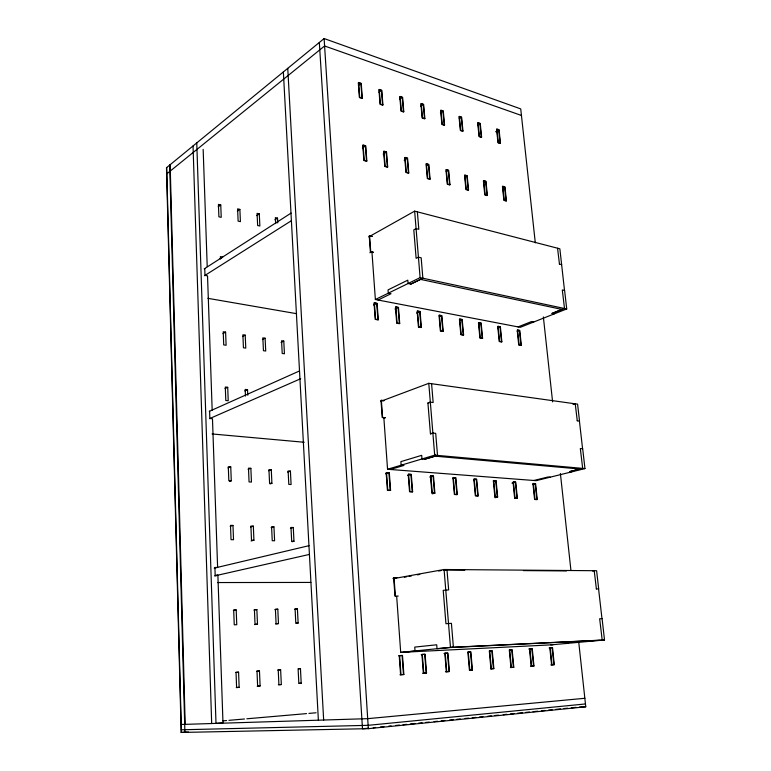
<?xml version="1.0" encoding="UTF-8"?>
<svg xmlns="http://www.w3.org/2000/svg" width="771" height="771" viewBox="0 0 771 771"><rect width="100%" height="100%" fill="white"/><g stroke="black" fill="none" stroke-linecap="round" stroke-linejoin="round"><path stroke-width="1.16" d="M535.305 242.826L520.733 108.904L324.119 38.55L166.488 167.712L181.175 732.45L368.336 728.672L585.767 706.785L578.732 642.098M166.864 173.793L324.591 45.981L521.456 115.477M358.457 85.398L360.915 83.596L361.985 98.409L359.363 97.551L358.313 82.719L360.915 83.596M218.222 206.753L220.757 204.941L221.229 217.335L218.897 216.815L218.434 204.402L220.757 204.941M378.995 92.269L381.472 90.506L382.589 105.135L380.045 104.307L378.937 89.648L381.472 90.506M237.314 211.158L239.887 209.384L240.407 221.643L238.123 221.132L237.613 208.854L239.887 209.384M399.783 99.218L402.279 97.503L403.455 111.949L400.987 111.14L399.812 96.674L402.279 97.503M256.695 215.62L259.297 213.885L259.866 226.019L257.649 225.518L257.08 213.374L259.297 213.885M420.783 106.244L423.298 104.567L424.532 118.821L422.132 118.04L420.908 103.767L423.298 104.567M362.409 147.993L365.415 145.998L366.514 161.255L363.864 160.493L362.775 145.218L365.415 145.998M274.9 219.822L277.531 218.126L277.772 222.915M440.414 112.807L442.94 111.169L444.221 125.249L441.889 124.488L440.617 110.388L442.94 111.169M204.209 268.877L291.072 213.104M220.169 258.709L222.742 257.061L220.39 256.589L220.487 258.902M383.168 154.075L386.194 152.128L387.35 167.182L384.777 166.449L383.63 151.376L386.194 152.128M204.45 275.719L291.486 220.651M459.256 118.618L461.289 117.346L462.61 131.253L460.335 130.511L459.024 116.575L461.289 117.346M404.177 160.233L407.233 158.334L408.447 173.196L405.941 172.482L404.746 157.602L407.233 158.334M477.856 124.844L479.899 123.601L481.258 137.344L479.051 136.621L477.692 122.859L479.899 123.601M426.421 165.832L428.474 164.599L429.736 179.257L427.317 178.564L426.055 163.886L428.474 164.599M495.637 131.754L498.721 129.933L500.128 143.502L497.979 142.799L496.582 129.21L498.721 129.933M446.245 171.654L448.317 170.449L449.628 184.924L447.267 184.25L445.966 169.755L448.317 170.449M464.768 177.089L466.84 175.913L468.199 190.206L465.906 189.56L464.556 175.239L466.84 175.913M368.779 236.88L414.644 211.148L559.862 248.811L564.517 290.484M483.533 182.602L485.624 181.455L487.021 195.574L484.786 194.938L483.398 180.799L485.624 181.455M369.868 252.772L371.93 251.654L375.371 299.505L520.261 327.328L566.724 308.949L564.613 290.465L562.3 289.973L564.507 308.467L566.724 308.949M222.983 333.554L225.604 332.128L226.105 345.254L223.715 344.907L223.224 331.761L225.604 332.128M502.519 188.172L504.62 187.054L506.055 200.99L503.887 200.373L502.451 186.418L504.62 187.054M242.557 336.541L245.217 335.154L245.776 348.126L243.434 347.779L242.894 334.787L245.217 335.154M262.419 339.577L265.118 338.218L265.716 351.036L263.441 350.699L262.844 337.862L265.118 338.218M281.058 342.43L283.786 341.09L284.432 353.764L282.205 353.446L281.569 340.753L283.786 341.09M375.371 299.505L420.108 277.637L564.401 308.487M378.079 300.025L391.013 293.722L388.295 293.192L388.044 289.886L407.792 280.162L408.061 283.526L410.798 284.094L422.865 278.264L421.168 257.813L418.431 257.186L416.128 258.362L413.796 229.835L416.089 228.64L418.817 229.315L417.371 211.852M410.798 284.094L422.855 278.225M373.598 305.017L376.749 303.485L377.935 319.869L375.207 319.387L374.041 302.974L376.749 303.485M225.045 388.574L227.715 387.321L228.226 400.775L225.807 400.506L225.305 387.032L227.715 387.321M394.935 309.026L398.115 307.533L399.359 323.695L396.708 323.222L395.484 307.041L398.115 307.533M244.831 390.926L247.539 389.702L247.77 395.244M416.513 313.084L419.713 311.629L421.014 327.559L418.451 327.097L417.159 311.147L419.713 311.629M209.259 411.348L299.158 371.102M439.354 316.708L441.504 315.763L442.853 331.453L440.366 331.01L439.027 315.291L441.504 315.763M209.51 418.643L300.7 378.715M459.67 320.534L461.829 319.608L463.236 335.096L460.817 334.662L459.42 319.155L461.829 319.608M478.627 324.109L480.796 323.203L482.241 338.488L479.899 338.064L478.454 322.76L480.796 323.203M497.825 327.733L500.003 326.846L501.497 341.919L499.213 341.514L497.729 326.412L500.003 326.846M554.262 313.874L552.046 313.421L562.011 309.431L420.552 279.391M518.054 326.904L531.518 321.565L533.734 321.999M552.046 313.421L564.507 308.467M517.225 331.385L519.413 330.528L520.945 345.389L518.729 344.994L517.206 330.104L519.413 330.528M380.585 401.402L428.782 383.322L575.243 403.831L577.267 420.773M228.023 467.891L230.751 466.898L231.281 480.815L229.459 481.451M427.934 403.05L430.343 402.192M248.117 469.288L250.874 468.325L251.452 482.068L249.062 481.923L248.484 468.151L250.874 468.325M268.481 470.715L271.276 469.761L271.912 483.34L270.043 483.947M287.583 472.054L290.407 471.12L291.091 484.535L288.807 484.39L288.132 470.956L290.407 471.12M431.587 383.707L433.148 402.549L430.334 402.163L427.924 403.021L430.449 433.861L432.868 433.051L435.702 433.369L437.523 455.43L424.802 459.208L421.978 458.967L421.689 455.333L400.881 461.636L401.151 465.202L403.946 465.424L390.338 469.481M430.449 433.861L432.878 433.08M573.595 404.332L575.243 403.831M573.065 404.524L575.339 403.821L577.595 404.139L579.522 421.062L577.171 420.783M383.852 417.747L387.553 469.269L434.69 455.16L584.948 468.585L582.693 448.77L580.322 448.549L582.683 468.382L569.567 471.63L571.831 471.823M424.802 459.208L435.085 456.162L580.062 469.019L582.577 468.392M385.635 473.828L388.95 472.845L390.222 490.491L387.418 490.317L386.155 472.642L388.95 472.845M230.221 526.246L232.977 525.456L233.526 539.729L231.04 539.661L230.5 525.369L232.977 525.456M407.58 475.437L410.924 474.483L412.254 491.859L409.536 491.696L408.216 474.281L410.924 474.483M250.527 526.93L253.331 526.15L253.929 540.24L251.115 540.972M429.746 477.066L433.109 476.131L434.507 493.247L432.252 493.835M271.113 527.624L273.946 526.863L274.601 540.77L272.24 540.712L271.594 526.776L273.946 526.863M453.213 478.405L455.468 477.789L456.924 494.635L454.37 494.481L452.924 477.606L455.468 477.789M290.407 528.28L293.279 527.518L293.973 541.261L292.055 541.734M474.03 479.938L476.305 479.34L477.808 495.936L475.341 495.782L473.837 479.157L476.305 479.34M493.45 481.374L495.734 480.786L497.276 497.15L494.982 497.7M511.944 483.109L515.385 482.241L516.975 498.374L514.643 498.23L513.052 482.068L515.385 482.241M569.567 471.63L580.062 469.019M533.869 480.487L547.998 476.989L550.253 477.162M584.948 468.585L536.115 480.661L387.553 469.269M532.915 484.284L535.219 483.716L536.857 499.608L534.592 499.473L532.954 483.552L535.219 483.716M214.203 568.14L309.046 545.666M214.473 575.937L309.528 554.397M215.591 575.783L217.885 575.262L222.983 722.784L215.996 723.391L196.759 142.914M393.085 578.289L396.496 577.672M393.229 578.674L444.077 569.509L596.609 570.723L598.682 588.899L596.282 588.928M404.351 577.19L406.722 576.766M409.083 576.342L411.454 575.918M417.371 574.848L419.742 574.424M438.68 571.022L441.041 570.598M443.412 570.174L446.958 569.528L448.655 589.911L443.209 590.335L445.946 623.729L451.421 623.315L453.396 647.235L437.032 648.719L436.723 644.787L414.75 647.091L415.029 650.936L417.921 650.791L403.561 652.237M446.968 569.547L444.443 570L464.778 570.154M233.382 610.449L236.205 609.948L236.764 624.732L234.239 624.809L233.69 609.996L236.205 609.948M254.006 610.063L256.868 609.572L257.485 624.163L254.613 624.606M274.9 609.668L277.801 609.186L278.476 623.585L275.565 624.028M294.483 609.312L297.413 608.83L298.136 623.045L296.18 623.334M592.475 570.983L594.21 570.713L596.388 588.919M396.699 596.754L400.698 652.372L450.476 647.37L604.512 639.969L602.084 618.679L599.665 618.756L602.199 640.075M368.461 728.19L362.495 728.797L319.329 42.472M373.231 727.718L375.612 727.477M380.382 726.995L383.968 726.639M388.738 726.157L391.119 725.916M395.889 725.444L399.474 725.077M403.05 724.721L406.625 724.364M410.211 724.008L414.981 723.526M418.557 723.169L422.132 722.803M425.717 722.446L429.293 722.09M434.063 721.608L437.639 721.251M441.224 720.895L444.8 720.528M449.57 720.056L453.146 719.7M456.731 719.333L460.306 718.977M465.077 718.495L468.652 718.138M472.238 717.782L475.813 717.425M479.389 717.059L482.974 716.702M487.744 716.22L491.32 715.864M494.895 715.507L498.48 715.151M503.251 714.669L506.826 714.312M510.402 713.946L513.987 713.589M517.563 713.233L522.333 712.751M525.909 712.394L529.494 712.038M533.069 711.672L537.84 711.199M541.415 710.833L545.001 710.476M548.576 710.12L552.152 709.763M555.737 709.397L560.507 708.925M564.083 708.559L567.658 708.202M571.244 707.845L576.014 707.364M585.459 703.952L368.124 725.328L181.349 729.79M398.607 655.813L402.105 655.475L403.474 674.529L399.966 674.798M235.704 672.457L238.576 672.177L239.155 687.356L236.273 687.578M421.197 654.637L424.715 654.3L426.151 673.044L422.614 673.314M256.57 671.262L259.47 670.982L260.106 685.959L257.186 686.18M443.98 653.442L447.527 653.104L449.021 671.551L445.465 671.82M277.695 670.047L280.634 669.768L281.328 684.542L278.37 684.764M468.093 652.141L470.474 651.909L472.035 670.047L469.645 670.221M550.783 644.884L604.512 639.969M298.473 668.823L300.459 668.64L301.201 683.212L299.206 683.366M489.45 651.023L491.85 650.801L493.459 668.64L490.452 668.871M584.842 698.285L367.7 718.659L181.214 724.48M509.737 649.953L511.742 649.76L513.409 667.339L510.383 667.561M528.839 648.989L531.845 648.719L533.561 666.019L530.535 666.25M181.175 732.45L185.956 732.016M188.49 732.045L184.905 732.373L169.716 165.061M549.106 647.939L552.123 647.659L553.886 664.689L550.841 664.92M222.983 720.856L226.568 720.548M228.948 720.336L244.465 718.996M246.855 718.784L306.53 713.609M308.92 713.397L316.081 712.78M239.155 687.356L236.601 687.52L236.032 672.322L238.576 672.177M260.106 685.959L257.62 686.123L256.994 671.127L259.47 670.982M281.328 684.542L278.909 684.696L278.225 669.912L280.634 669.768M301.201 683.212L298.84 683.366L298.107 668.775L300.459 668.64M400.698 652.372L553.086 644.768M450.804 647.495L599.433 640.335M588.379 641.366L590.682 641.26M565.654 643.496L567.957 643.38M579.59 707.007L585.767 706.785M257.485 624.163L255.028 624.231L254.42 609.61L256.868 609.572M278.476 623.585L276.085 623.652L275.411 609.225L277.801 609.186M298.136 623.045L295.804 623.113L295.091 608.868L297.413 608.83M398.212 596.05L394.974 596.147L393.653 577.662L396.882 577.604M217.461 582.548L310.858 582.433M217.885 575.262L215.176 575.253L214.907 567.446L217.615 567.475L212.478 418.759L209.847 418.499L209.596 411.203M523.403 570.598L566.483 570.925M253.929 540.24L251.5 540.182L250.912 526.073L253.331 526.15M293.973 541.261L291.679 541.203L290.985 527.441L293.279 527.518M434.507 493.247L431.876 493.083L430.488 475.938L433.109 476.131M497.276 497.15L494.876 496.996L493.334 480.603L495.734 480.786M231.281 480.815L228.823 480.67L228.303 466.725L230.751 466.898M271.912 483.34L269.58 483.195L268.944 469.597L271.276 469.761M212.064 433.957L304.217 442.265M385.355 417.728L382.589 417.41L381.356 400.274L384.122 400.621M384.989 417.853L382.223 417.545L380.999 400.409L383.756 400.756M247.539 389.702L245.188 389.422L245.457 396.072M207.881 298.329L296.604 313.681M373.424 252.204L370.726 251.606L369.588 235.675L372.277 236.302M373.077 252.396L370.379 251.789L369.242 235.868L371.93 236.495M277.531 218.126L275.363 217.615L275.661 223.629M559.361 264.077L561.664 264.617M579.426 421.072L582.587 448.78M598.575 588.909L601.978 618.679M557.558 248.252L559.457 264.067M543.362 316.92L552.605 401.864M560.401 473.529L570.945 570.473M550.224 647.746L551.978 664.804M529.87 648.806L531.585 666.144M509.689 649.857L511.346 667.464M489.72 650.897L491.329 668.775M468.267 652.015L469.828 670.182M434.931 454.331L435.085 456.162M414.644 211.148L420.108 277.637M428.782 383.322L434.69 455.16M444.077 569.509L450.476 647.37M445.224 653.21L446.717 671.695M422.315 654.406L423.751 673.199M394.039 577.595L395.359 596.079M399.619 655.591L400.978 674.683M324.119 38.55L368.336 728.672M287.756 68.349L323.656 720.037M283.362 71.944L318.375 720.201M203.159 149.362L207.216 266.631M212.179 410.268L207.534 275.864L204.98 275.382L204.739 268.53M193.039 145.95L211.678 723.526M170.15 164.715L185.185 724.355M166.7 167.538L181.416 732.44M403.869 674.5L400.592 674.721L399.224 655.629L402.491 655.437L403.869 674.5M426.546 673.016L423.356 673.228L421.93 654.444L425.11 654.261L426.546 673.016M449.426 671.522L446.322 671.724L444.828 653.249L447.922 653.076L449.426 671.522M472.44 670.009L469.423 670.211L467.872 652.044L470.879 651.871L472.44 670.009M493.864 668.611L490.925 668.804L489.315 650.936L492.245 650.763L493.864 668.611M513.814 667.31L510.942 667.493L509.284 649.895L512.146 649.722L513.814 667.31M533.966 665.99L531.171 666.173L529.465 648.835L532.25 648.681L533.966 665.99M554.291 664.66L551.573 664.843L549.819 647.775L552.528 647.621L554.291 664.66M390.589 490.385L387.794 490.211L386.522 472.536L389.316 472.739L390.589 490.385M412.63 491.763L409.912 491.59L408.582 474.175L411.3 474.377L412.63 491.763M434.883 493.141L432.252 492.977L430.864 475.832L433.485 476.025L434.883 493.141M457.299 494.539L454.755 494.384L453.309 477.5L455.844 477.692L457.299 494.539M478.193 495.84L475.717 495.686L474.223 479.061L476.69 479.244L478.193 495.84M497.661 497.054L495.261 496.91L493.71 480.506L496.11 480.69L497.661 497.054M517.36 498.288L515.028 498.133L513.438 481.971L515.76 482.145L517.36 498.288M537.242 499.521L534.978 499.377L533.339 483.456L535.604 483.619L537.242 499.521M378.291 319.705L375.564 319.223L374.388 302.801L377.106 303.321L378.291 319.705M399.715 323.531L397.065 323.059L395.831 306.868L398.472 307.369L399.715 323.531M421.371 327.396L418.807 326.943L417.516 310.983L420.079 311.465L421.371 327.396M443.219 331.299L440.733 330.855L439.383 315.127L441.86 315.599L443.219 331.299M463.602 334.942L461.183 334.508L459.786 319.001L462.195 319.454L463.602 334.942M482.607 338.334L480.266 337.92L478.82 322.606L481.162 323.059L482.607 338.334M501.863 341.775L499.589 341.37L498.095 326.268L500.369 326.702L501.863 341.775M521.321 345.254L519.105 344.859L517.572 329.959L519.779 330.383L521.321 345.254M366.851 161.033L364.201 160.281L363.112 144.996L365.753 145.777L366.851 161.033M387.697 166.97L385.124 166.237L383.968 151.155L386.541 151.916L387.697 166.97M408.784 172.983L406.288 172.27L405.083 157.39L407.58 158.122L408.784 172.983M430.083 179.055L427.664 178.361L426.402 163.683L428.821 164.396L430.083 179.055M449.975 184.722L447.614 184.047L446.313 169.553L448.664 170.246L449.975 184.722M468.546 190.013L466.253 189.358L464.903 175.036L467.187 175.721L468.546 190.013M487.368 195.381L485.142 194.745L483.745 180.607L485.971 181.262L487.368 195.381M506.412 200.807L504.234 200.19L502.808 186.225L504.966 186.871L506.412 200.807M362.312 98.168L359.7 97.31L358.64 82.468L361.252 83.345L362.312 98.168M382.927 104.904L380.382 104.066L379.265 89.417L381.799 90.265L382.927 104.904M403.792 111.718L401.325 110.908L400.149 96.442L402.616 97.271L403.792 111.718M424.869 118.599L422.469 117.818L421.245 103.536L423.636 104.345L424.869 118.599M444.559 125.037L442.226 124.276L440.954 110.166L443.286 110.957L444.559 125.037M462.957 131.041L460.682 130.299L459.362 116.363L461.636 117.125L462.957 131.041M481.605 137.142L479.389 136.419L478.039 122.647L480.246 123.389L481.605 137.142M500.475 143.3L498.317 142.596L496.919 128.998L499.068 129.721L500.475 143.3"/></g></svg>
